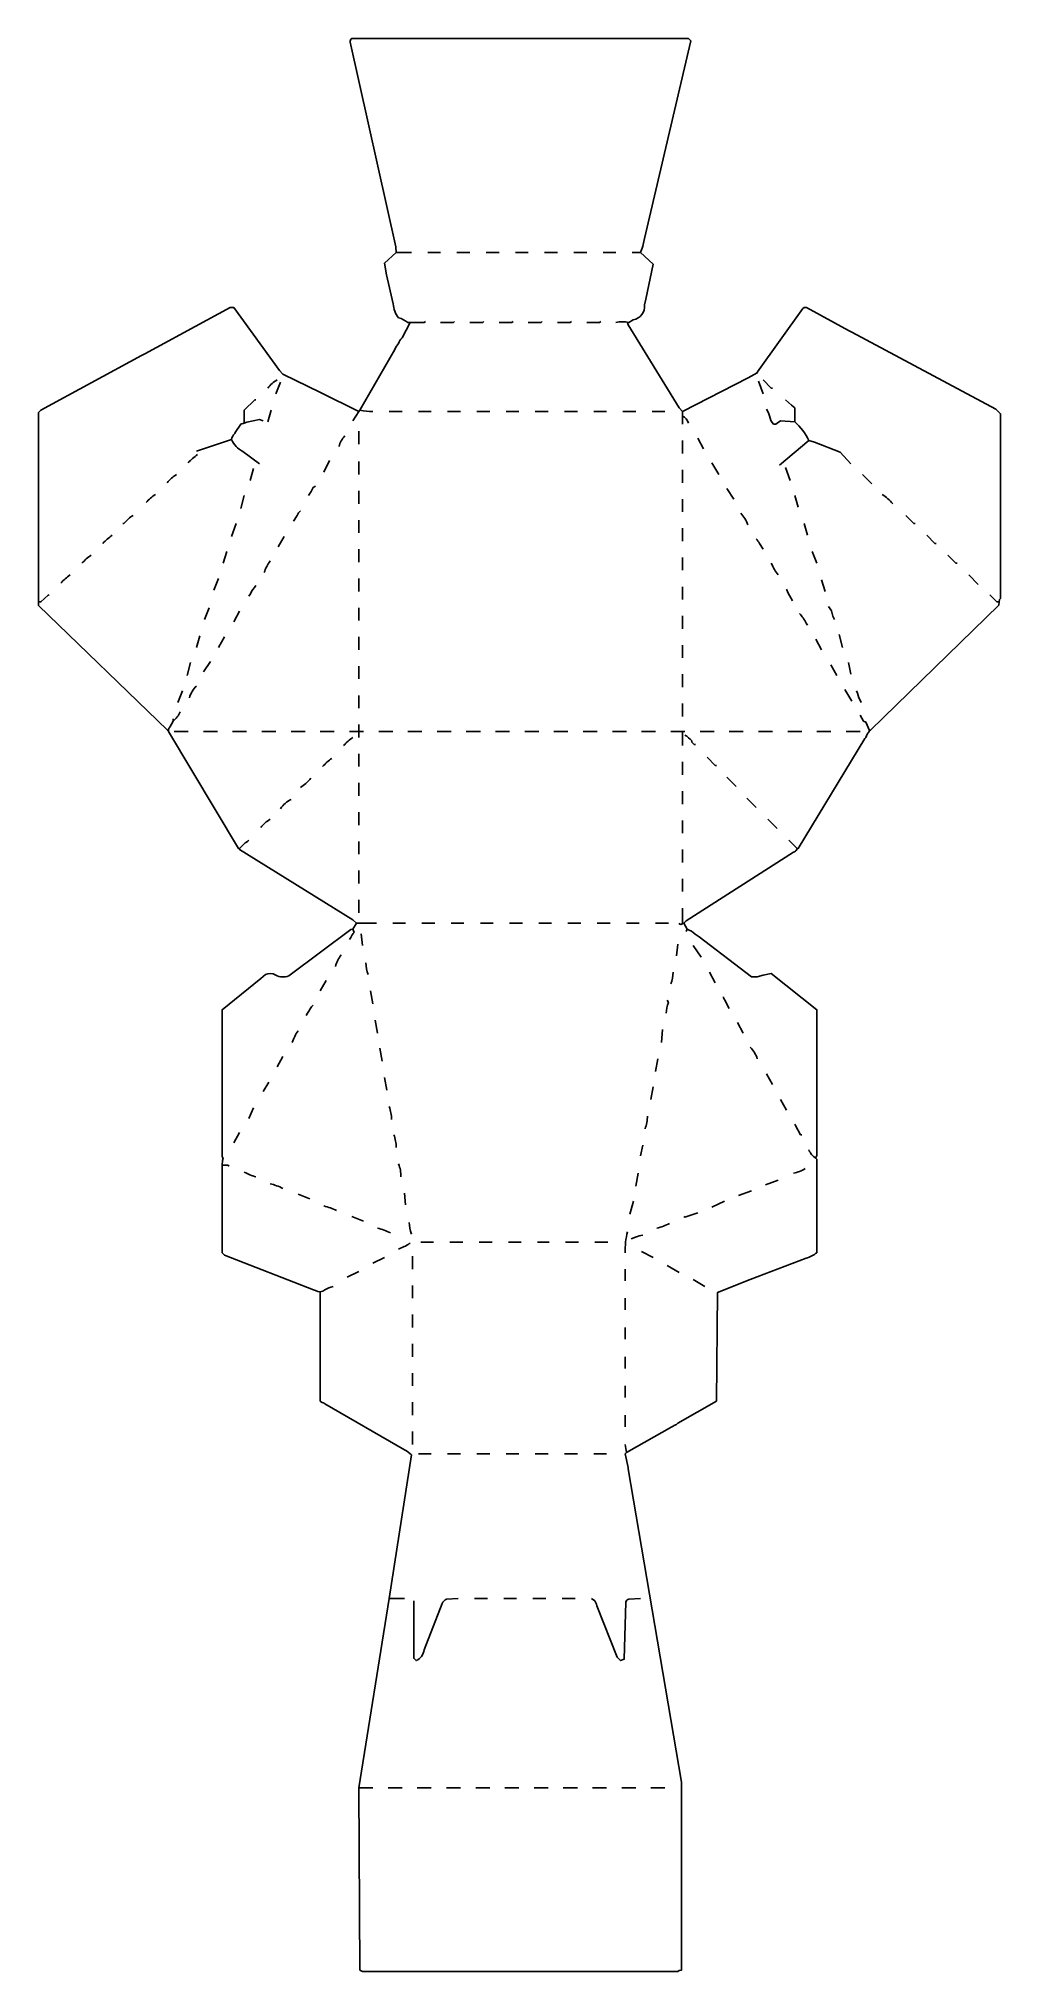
# Model space of a CAD drawing. Extents: x 43 to 866, y 85 to 1739.
import ezdxf

# ---------------------------------------------------------------- set-up
doc = ezdxf.new("R2010")
doc.units = 0
doc.layers.get('0').update_dxf_attribs({"linetype": 'CONTINUOUS'})

msp = doc.modelspace()

# ---------------------------------------------------------------- linework, layer by layer
at = {"color": 250, "linetype": 'CONTINUOUS'}
for points in [[(349, 1556), (348.594595, 1560.932432), (309.647059, 1735.911765, -0.375015), (311, 1739), (599, 1739), (601, 1737), (561.384615, 1567.923077), (560.352941, 1562.911765, -0.085612), (558.2, 1556.9), (558, 1556)], [(374, 1497), (373, 1496), (359, 1496, 0.123244), (351, 1500, -0.147869), (346.384615, 1512.076923), (340.647059, 1536.911765), (339, 1547), (349, 1556), (362, 1556)], [(537, 1496, -0.125487), (548, 1496), (551.9, 1498.3, 0.367033), (561.615385, 1511.076923), (562.615385, 1516.076923), (569, 1546), (558, 1556), (551, 1556)], [(332, 982), (315, 982), (311.82, 984.76), (215, 1045), (215, 1046), (214, 1046), (154.230769, 1146.153846), (154, 1147), (153.239367, 1147.249774), (43, 1254), (43, 1257), (43, 1419), (45, 1421), (131.1, 1467.8), (133.9, 1469.2), (207, 1509), (210, 1509), (249, 1455), (252, 1452), (284.1, 1436.2), (317, 1420), (318, 1421, 0.079254), (329, 1420)], [(591, 982, 0.720759), (594, 982), (595, 982), (597, 984), (689.1, 1042.8), (689.9, 1043.2, 0.257933), (692, 1046), (693, 1046), (750, 1140), (751, 1141, -0.129316), (753.8, 1146.1), (754, 1147), (754.9, 1147.2), (864.647059, 1254.088235), (865, 1257), (865.3, 1258.9), (866, 1260), (866, 1418), (862, 1422), (738.9, 1487.8), (736.1, 1489.2), (700, 1509), (698, 1509), (697, 1508), (658.2, 1453.9), (658, 1453), (650.1, 1448.8), (594, 1420)], [(312, 1412), (317, 1420), (318, 1421), (347.8, 1473.1, -0.089283), (351, 1478, -0.162817), (354, 1483), (361, 1496)], [(599, 1410, 0.219035), (594, 1416), (594, 1420), (591.24, 1423.18), (547.4, 1494.2), (547, 1496)], [(239, 1440, -0.071068), (247, 1447)], [(738, 1375), (729, 1385), (706.9, 1393.8), (702, 1395, 0.114275), (690, 1411), (690, 1423), (687.204918, 1425.245902), (682, 1430)], [(178, 1386), (208, 1396, -0.129316), (210.8, 1401.1), (211.2, 1401.9), (216, 1409), (219, 1410), (221.088235, 1410.647059), (232, 1413), (235, 1412)], [(666, 1422), (667.647059, 1418.911765), (668.352941, 1416.088235, 0.134548), (672, 1409), (674, 1409), (675, 1410), (678, 1412), (690, 1411)], [(232, 1375), (217.804878, 1385.756098, -0.186035), (208, 1396)], [(300, 1390, -0.115582), (305, 1399)], [(171, 1376, -0.071068), (179, 1383)], [(153, 1359, -0.071068), (161, 1366)], [(135, 1342, -0.071068), (143, 1349)], [(274, 1348, 0.074103), (278, 1355), (280, 1356)], [(774, 1341, 0.06477), (765, 1349)], [(115, 1324), (115.9, 1324.2), (120, 1328, -0.150174), (124, 1331)], [(261, 1326), (264.2, 1330.9, -0.113019), (267, 1335)], [(650, 1323, 0.070063), (644, 1333)], [(98, 1307, -0.071068), (106, 1314)], [(663, 1302), (659.8, 1306.9, 0.095372), (657, 1311)], [(80, 1290, -0.071068), (88, 1297)], [(236, 1282, -0.073278), (241, 1292)], [(62, 1273, -0.071068), (70, 1280)], [(676, 1280, -0.070063), (670, 1290)], [(223, 1262), (224.2, 1263.9, -0.071864), (229, 1271)], [(688, 1258), (684.230769, 1265.153846, -0.092595), (683, 1268)], [(701, 1237), (699.8, 1238.9, 0.084789), (694, 1247)], [(724, 1242), (722.7, 1244.9, 0.127797), (719, 1253)], [(172, 1175, -0.120701), (178, 1185)], [(747, 1171, -0.084978), (743.7, 1178.9), (743, 1181)], [(154, 1147, -0.082763), (155.2, 1149.9), (158, 1155, 0.149444), (164, 1163)], [(605, 1135), (604, 1135), (602, 1137), (602, 1138, 0.080555), (596, 1143)], [(304, 1134, -0.071068), (312, 1141)], [(286, 1116, -0.071068), (294, 1123)], [(267, 1098, 0.071068), (276, 1106)], [(250, 1080, -0.111998), (259, 1088)], [(233, 1064, -0.071068), (241, 1071)], [(215, 1046, -0.071068), (223, 1053)], [(315, 982), (312, 977), (310.1, 976.7), (258.1, 937.8), (257, 937, -0.238101), (245.911765, 937.647059, 0.250465), (237, 938), (233.1, 934.8), (200, 908), (200, 782), (201, 781), (200.384615, 778.923077), (200, 775), (200, 700), (202, 698), (278.1, 668.3), (279.9, 667.7, 0.357182), (287.9, 668.2, -0.074583), (295, 671)], [(309, 968), (310.2, 969.9, -0.113019), (313, 974), (312, 977)], [(546, 529), (585, 551, -0.120666), (589, 553), (590, 554), (623, 573), (624, 666), (651.9, 677.2), (699.9, 695.3, 0.066348), (709, 700), (709, 780), (708, 781), (708.2, 781.9), (709, 783), (709, 908), (670, 939), (663.088235, 937.647059), (658, 936), (653, 936), (608.18, 970.24), (604.82, 972.76, 0.074319), (598, 977), (595, 982)], [(297, 945, -0.115621), (302, 955)], [(325, 938, -0.063906), (323, 948)], [(584, 930, 0.063906), (586, 940)], [(272, 903), (273.2, 904.9, -0.071864), (278, 912)], [(580, 905, -0.084195), (582, 914), (581, 916)], [(634, 909), (630.230769, 916.153846, -0.092595), (629, 919)], [(260, 880, -0.073278), (265, 890)], [(658, 866, 0.112792), (652, 876)], [(562, 806, 0.078284), (564, 817)], [(708, 781, -0.137359), (702, 788)], [(229, 765, -0.081845), (219, 769)], [(689, 768, 0.081845), (699, 772)], [(252, 755, 0.064772), (241, 759)], [(298, 736, 0.064772), (287, 740)], [(344, 717, 0.064772), (333, 721)], [(362, 716, -0.063906), (360, 726)], [(545, 700, -0.079406), (547, 718)], [(550, 712), (553.9, 713.2, -0.0734), (560, 715)], [(572, 721, 0.064772), (583, 725)], [(351, 703), (355.9, 705.2, 0.06304), (360.1, 707.8), (361, 708)], [(284, 666), (284, 573), (285, 572, -0.082763), (287.9, 570.8), (356.153846, 531.230769, -0.093055), (362, 527), (343, 404), (317, 242), (317.999836, 86.012818), (320, 85), (590, 85), (591.1, 85.7), (593, 86), (593, 247), (547.594595, 514.932432), (547.405405, 516.067568), (545, 528), (546, 529), (545, 536)], [(364, 402), (364, 353), (366, 351, 0.285073), (372.8, 360.1), (388.3, 399.9, -0.149393), (392.040984, 403.54918), (402, 404)], [(516, 404), (519, 402), (520.3, 399.1), (520.8, 397.9), (538, 354), (541, 351), (544.001663, 352.040748), (545.489804, 400.990204, -0.228544), (548.040984, 403.54918), (558, 404)]]:
    msp.add_lwpolyline(points, format="xyb", dxfattribs=at)
for points in [[(376, 1556), (387, 1556)], [(401, 1556), (412, 1556)], [(426, 1556), (437, 1556)], [(451, 1556), (462, 1556)], [(476, 1556), (487, 1556)], [(501, 1556), (512, 1556)], [(526, 1556), (537, 1556)], [(246, 1435), (250, 1445)], [(663, 1435), (659, 1446)], [(671, 1440), (670, 1440), (663, 1447)], [(219, 1410), (219, 1421), (228.1, 1429.8), (229, 1430)], [(343, 1420), (354, 1420)], [(368, 1420), (379, 1420)], [(393, 1420), (404, 1420)], [(418, 1420), (429, 1420)], [(443, 1420), (454, 1420)], [(468, 1420), (479, 1420)], [(493, 1420), (504, 1420)], [(518, 1420), (529, 1420)], [(543, 1420), (554, 1420)], [(568, 1420), (579, 1420)], [(317, 1392), (317, 1403)], [(612, 1388), (607, 1397)], [(677, 1374), (702, 1395)], [(287, 1368), (292, 1378)], [(317, 1366), (317, 1377)], [(625, 1366), (619, 1376)], [(224, 1361), (227, 1371)], [(686, 1361), (682, 1372)], [(756, 1358), (748, 1366)], [(216, 1337), (219, 1348)], [(317, 1341), (317, 1352)], [(638, 1345), (632, 1354)], [(693, 1338), (690, 1348)], [(208, 1313), (212, 1324)], [(317, 1316), (317, 1327)], [(701, 1314), (698, 1324)], [(793, 1324), (792, 1324), (785, 1331)], [(248, 1304), (253, 1313)], [(811, 1307), (810, 1307), (803, 1314)], [(201, 1290), (204, 1300)], [(317, 1291), (317, 1302)], [(709, 1290), (705, 1300)], [(829, 1290), (828, 1290), (821, 1297)], [(193, 1267), (197, 1277)], [(317, 1266), (317, 1277)], [(716, 1266), (713, 1276)], [(847, 1272), (839, 1280)], [(43, 1257), (45, 1257), (51.1, 1262.8), (52, 1263)], [(865, 1257), (863, 1257), (857, 1263)], [(185, 1242), (189, 1252)], [(210, 1240), (215, 1249)], [(317, 1241), (317, 1252)], [(178, 1218), (181, 1228)], [(197, 1218), (202, 1227)], [(317, 1216), (317, 1227)], [(713, 1216), (708, 1225)], [(731, 1218), (728, 1229)], [(170, 1194), (173, 1205)], [(184, 1197), (190, 1206)], [(317, 1191), (317, 1202)], [(726, 1194), (721, 1203)], [(738, 1195), (736, 1205)], [(162, 1171), (166, 1181)], [(317, 1166), (317, 1177)], [(739, 1172), (733, 1182)], [(754, 1147), (751, 1154), (749, 1155), (746, 1160)], [(159, 1146), (171, 1146)], [(184, 1146), (196, 1146)], [(209, 1146), (221, 1146)], [(234, 1146), (246, 1146)], [(259, 1146), (271, 1146)], [(284, 1146), (296, 1146)], [(309, 1146), (317, 1146), (321, 1146)], [(317, 1141), (317, 1146), (317, 1152)], [(334, 1146), (346, 1146)], [(359, 1146), (371, 1146)], [(384, 1146), (396, 1146)], [(409, 1146), (421, 1146)], [(434, 1146), (446, 1146)], [(459, 1146), (471, 1146)], [(484, 1146), (496, 1146)], [(509, 1146), (521, 1146)], [(534, 1146), (546, 1146)], [(559, 1146), (571, 1146)], [(584, 1146), (596, 1146)], [(609, 1146), (621, 1146)], [(634, 1146), (646, 1146)], [(659, 1146), (671, 1146)], [(684, 1146), (696, 1146)], [(709, 1146), (721, 1146)], [(734, 1146), (746, 1146)], [(317, 1116), (317, 1127)], [(623, 1117), (622, 1117), (615, 1124)], [(317, 1091), (317, 1102)], [(640, 1099), (632, 1107)], [(317, 1066), (317, 1077)], [(657, 1081), (649, 1089)], [(675, 1063), (667, 1071)], [(317, 1041), (317, 1052)], [(692, 1046), (685, 1053)], [(317, 1016), (317, 1027)], [(317, 991), (317, 1002)], [(346, 982), (357, 982)], [(371, 982), (382, 982)], [(396, 982), (407, 982)], [(421, 982), (432, 982)], [(446, 982), (457, 982)], [(471, 982), (482, 982)], [(496, 982), (507, 982)], [(521, 982), (532, 982)], [(546, 982), (557, 982)], [(571, 982), (582, 982)], [(597, 975), (598, 977)], [(320, 963), (319, 973)], [(589, 954), (590, 964)], [(610, 953), (603, 963)], [(284, 924), (289, 933)], [(622, 931), (617, 940)], [(329, 913), (327, 924)], [(333, 888), (331, 899)], [(646, 888), (641, 897)], [(576, 880), (577, 891)], [(247, 859), (252, 868)], [(337, 864), (335, 875)], [(571, 855), (573, 866)], [(235, 838), (240, 846)], [(671, 844), (666, 853)], [(567, 831), (569, 842)], [(683, 822), (678, 831)], [(223, 815), (227, 824)], [(210, 794), (215, 803)], [(696, 801), (695, 801), (690.8, 808.9), (690, 810)], [(206, 774), (205, 775), (200, 775)], [(665, 758), (676, 762)], [(275, 746), (265, 750)], [(357, 741), (356, 751)], [(642, 749), (653, 753)], [(321, 727), (311, 731)], [(595, 731), (596, 730.5), (607, 734)], [(619, 739), (630, 744)], [(329, 691), (339, 696)], [(370, 709), (381, 709)], [(395, 709), (406, 709)], [(420, 709), (431, 709)], [(445, 709), (456, 709)], [(470, 709), (480, 709)], [(494, 709), (505, 709)], [(519, 709), (530, 709)], [(569, 696), (559, 701)], [(307, 679), (317, 684)], [(545, 676), (545, 686)], [(591, 683), (581, 689)], [(613, 671), (603, 677)], [(545, 651), (545, 661)], [(545, 626), (545, 636)], [(545, 601), (545, 611)], [(545, 576), (545, 586)], [(545, 551), (545, 561)], [(368, 528), (379, 528)], [(393, 528), (404, 528)], [(418, 528), (429, 528)], [(443, 528), (454, 528)], [(468, 528), (479, 528)], [(493, 528), (504, 528)], [(518, 528), (529, 528)], [(343, 404), (356, 404)], [(416, 404), (427, 404)], [(441, 404), (452, 404)], [(466, 404), (477, 404)], [(491, 404), (502, 404)], [(317, 242), (329, 242)], [(342, 242), (354, 242)], [(367, 242), (379, 242)], [(392, 242), (404, 242)], [(417, 242), (429, 242)], [(442, 242), (454, 242)], [(467, 242), (479, 242)], [(492, 242), (504, 242)], [(517, 242), (529, 242)], [(542, 242), (554, 242)], [(567, 242), (579, 242)]]:
    msp.add_lwpolyline(points, dxfattribs=at)
at = {"color": 252, "linetype": 'CONTINUOUS'}
for points in [[(387, 1496), (398, 1496), (399, 1497)], [(412, 1496), (423, 1496), (424, 1497)], [(437, 1496), (448, 1496), (449, 1497)], [(462, 1496), (473, 1496), (474, 1497)], [(487, 1496), (498, 1496), (499, 1497)], [(512, 1496), (523, 1496), (524, 1497)]]:
    msp.add_lwpolyline(points, dxfattribs=at)
at = {"color": 27, "linetype": 'CONTINUOUS'}
for points in [[(239, 1411), (242, 1421)], [(158, 1155), (158, 1157)], [(341, 839), (339, 850)], [(558, 783), (560, 792)], [(554, 757), (556, 768)], [(549, 733), (552, 744)]]:
    msp.add_lwpolyline(points, dxfattribs=at)
at = {"color": 251, "linetype": 'CONTINUOUS'}
for points in [[(594, 1409), (594, 1416)], [(594, 1384), (594, 1395)], [(594, 1359), (594, 1370)], [(594, 1334), (594, 1345)], [(594, 1309), (594, 1320)], [(594, 1284), (594, 1295)], [(594, 1259), (594, 1270)], [(594, 1234), (594, 1245)], [(594, 1209), (594, 1220)], [(594, 1184), (594, 1195)], [(594, 1159), (594, 1170)], [(594, 1134), (594, 1146)], [(594, 1109), (594, 1120)], [(594, 1084), (594, 1095)], [(594, 1059), (594, 1070)], [(594, 1034), (594, 1045)], [(594, 1009), (594, 1020)], [(594, 982), (594, 995)], [(363, 686), (363, 697)], [(363, 661), (363, 672)], [(363, 636), (363, 647)], [(363, 611), (363, 622)], [(363, 586), (363, 597)], [(363, 561), (363, 572)], [(363, 536), (363, 547)]]:
    msp.add_lwpolyline(points, dxfattribs=at)
at = {"color": 237, "linetype": 'CONTINUOUS'}
for points in [[(345, 814, 0.078284), (343, 825)], [(349, 790, 0.078284), (347, 801)]]:
    msp.add_lwpolyline(points, format="xyb", dxfattribs=at)
at = {"color": 247, "linetype": 'CONTINUOUS'}
msp.add_lwpolyline([(353, 765, 0.106907), (351, 776)], format="xyb", dxfattribs=at)

doc.saveas('drawing.dxf')
